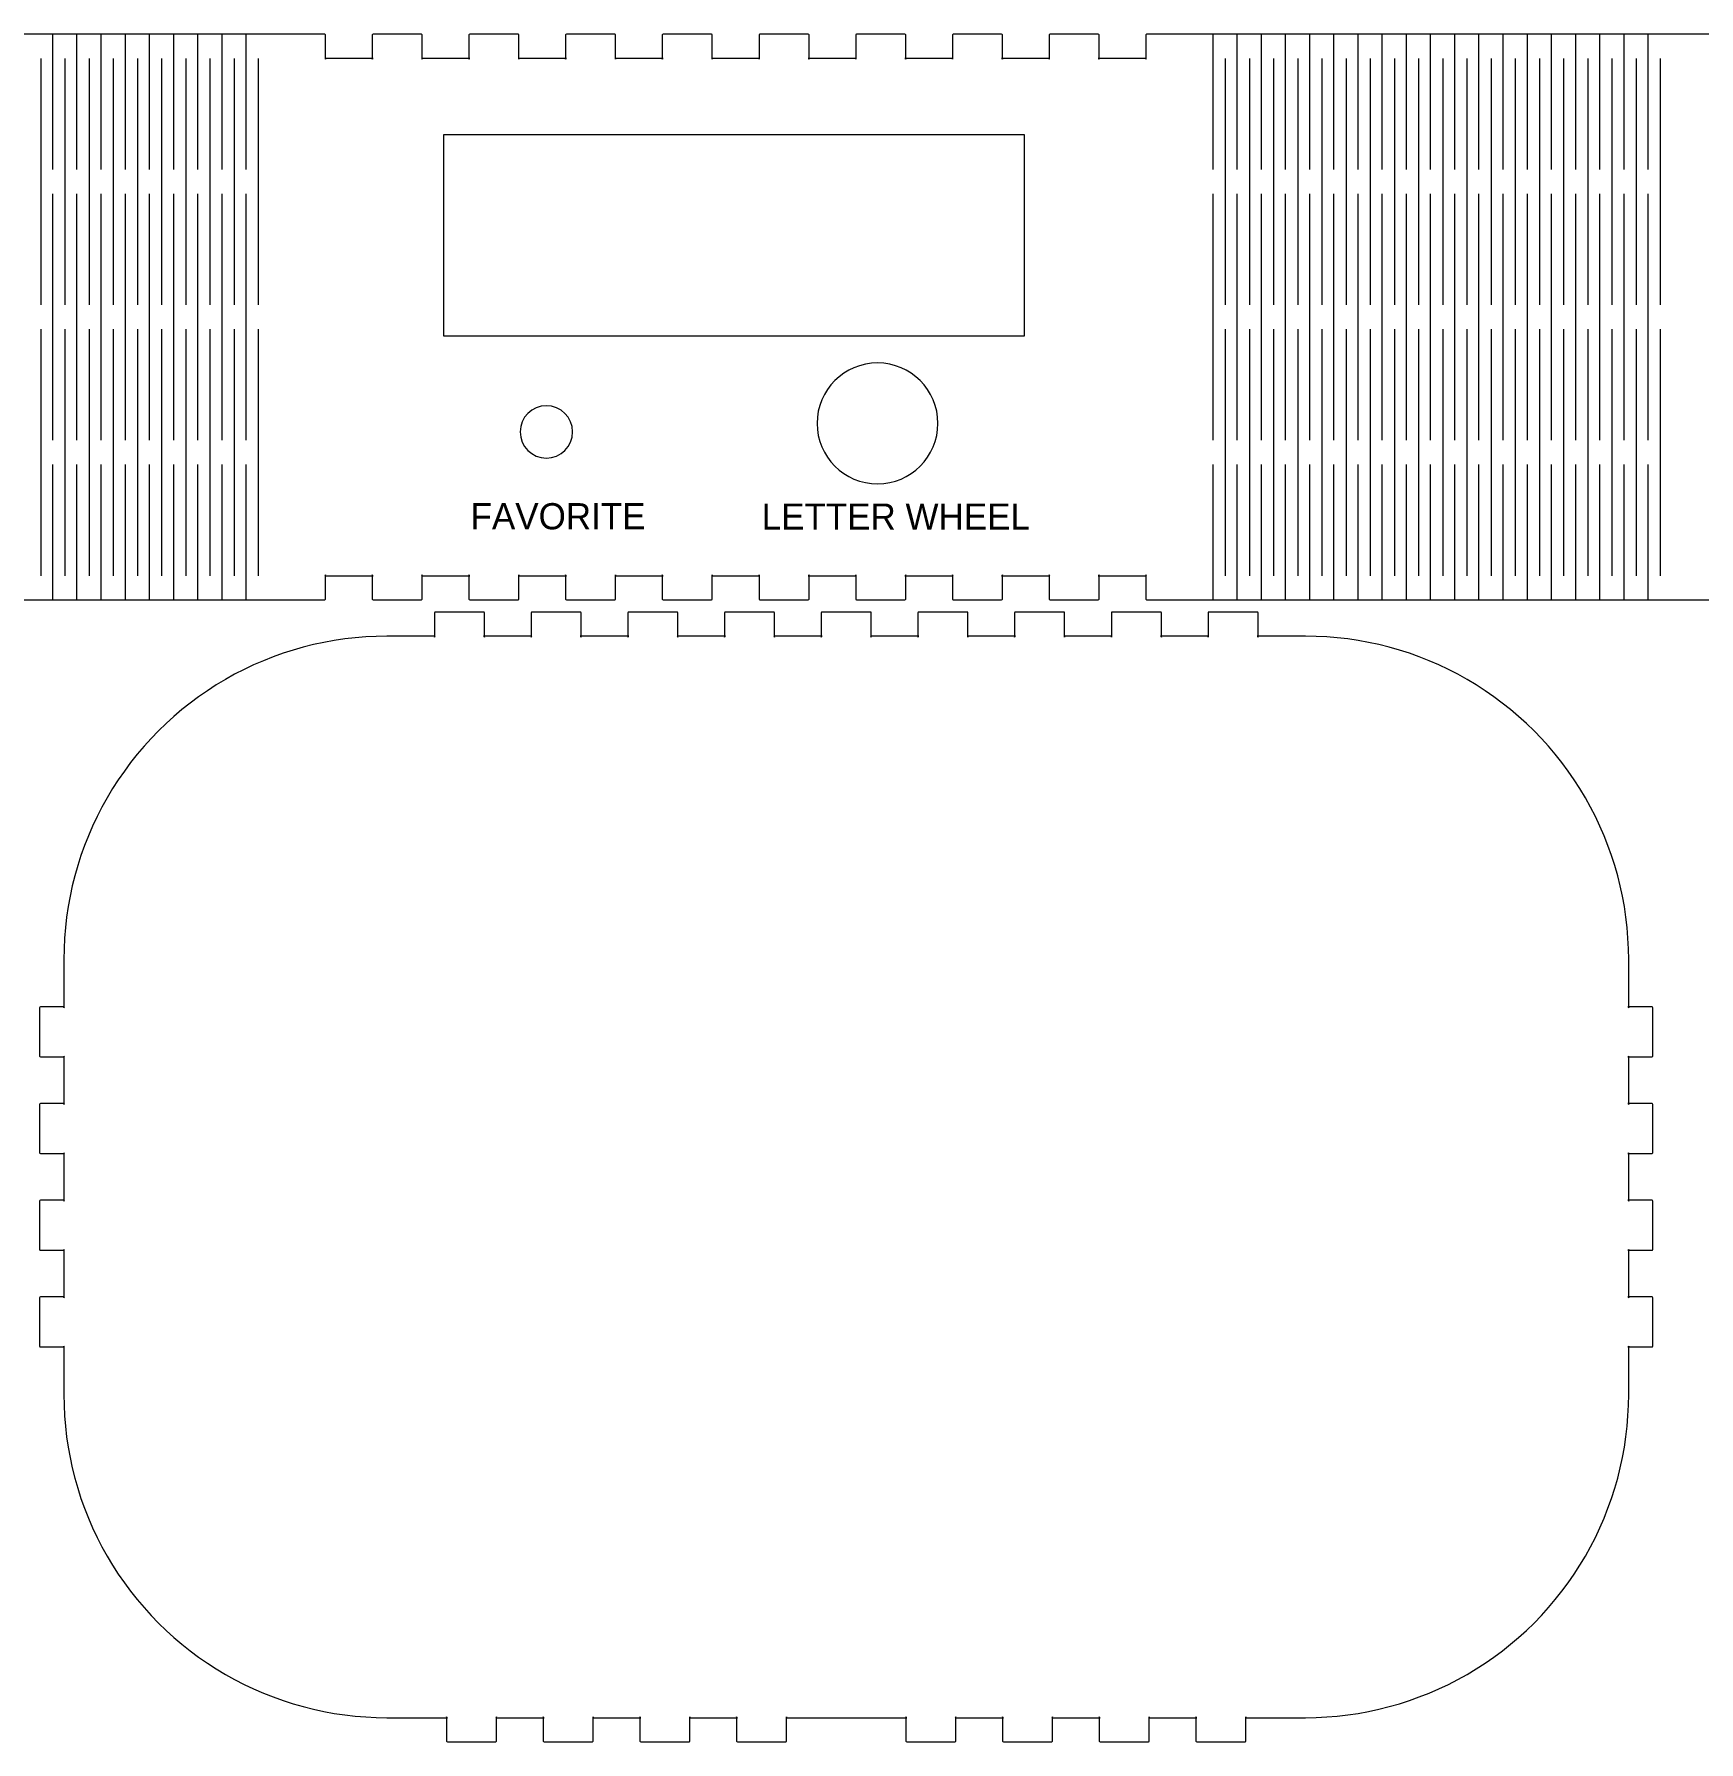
# Model space of a CAD drawing. Header units: inches. Extents: x 0.1 to 33.4, y -8.6 to -0.3.
# Drawn here: x 8 to 16.13, y -8.61 to -0.27 of the extents above; entities that cross this region are included whole.
import ezdxf

# ---------------------------------------------------------------- set-up
doc = ezdxf.new("R2010")
doc.units = ezdxf.units.IN
doc.header["$MEASUREMENT"] = 0
doc.layers.add('Layer 1', color=7, linetype='Continuous')

# ---------------------------------------------------------------- blocks, each defined once
blk = doc.blocks.new('block 14')
at = {"layer": 'Layer 1', "lineweight": 0}
blk.add_lwpolyline([(12.8376, -1.7429), (10.003, -1.7429), (10.003, -0.7586), (12.8376, -0.7586), (12.8376, -1.7429)], dxfattribs=at)
for points in [[(12.4168, -2.1695), (12.4168, -2.3326), (12.2846, -2.4648), (12.1215, -2.4648), (11.9584, -2.4648), (11.8262, -2.3326), (11.8262, -2.1695), (11.8262, -2.0064), (11.9584, -1.8742), (12.1215, -1.8742), (12.2846, -1.8742), (12.4168, -2.0064), (12.4168, -2.1695)], [(10.6315, -2.211), (10.6315, -2.2817), (10.5742, -2.339), (10.5036, -2.339), (10.4329, -2.339), (10.3756, -2.2817), (10.3756, -2.211), (10.3756, -2.1404), (10.4329, -2.0831), (10.5036, -2.0831), (10.5742, -2.0831), (10.6315, -2.1404), (10.6315, -2.211)]]:
    blk.add_open_spline(points, degree=3, knots=[0, 0, 0, 0, 1, 1, 1, 2, 2, 2, 3, 3, 3, 4, 4, 4, 4], dxfattribs=at)
at = {"layer": 'Layer 1', "color": 7, "true_color": 0xffffff, "char_height": 0.127833, "attachment_point": 7}
for s, insert in [('\\fMyriad Pro|b0|i0|c0|p34;\\W1;FAVORITE', (10.1332, -2.6887)), ('\\fMyriad Pro|b0|i0|c0|p34;\\W1;LETTER WHEEL', (11.5554, -2.6887))]:
    blk.add_mtext(s, dxfattribs=dict(at, insert=insert))
blk = doc.blocks.new('block 13')
at = {"layer": 'Layer 1', "lineweight": 0}
for points in [[(9.1844, -0.268), (6.8226, -0.268)], [(8.0922, -0.9294), (8.0922, -0.268)], [(8.2103, -0.9294), (8.2103, -0.268)], [(8.3284, -0.9294), (8.3284, -0.268)], [(8.4465, -0.9294), (8.4465, -0.268)], [(8.5646, -0.9294), (8.5646, -0.268)], [(8.6827, -0.9294), (8.6827, -0.268)], [(8.8008, -0.9294), (8.8008, -0.268)], [(8.9189, -0.9294), (8.9189, -0.268)], [(9.037, -0.9294), (9.037, -0.268)], [(9.4206, -0.268), (9.1844, -0.268)], [(9.893, -0.268), (9.6568, -0.268)], [(10.3655, -0.268), (10.1293, -0.268)], [(10.8379, -0.268), (10.6017, -0.268)], [(11.3104, -0.268), (11.0741, -0.268)], [(11.7828, -0.268), (11.5466, -0.268)], [(12.2552, -0.268), (12.019, -0.268)], [(12.7277, -0.268), (12.4915, -0.268)], [(13.2001, -0.268), (12.9639, -0.268)], [(13.6726, -0.268), (13.4363, -0.268)], [(16.0343, -0.268), (13.6726, -0.268)], [(13.761, -0.9294), (13.761, -0.268)], [(13.8791, -0.9294), (13.8791, -0.268)], [(13.9972, -0.9294), (13.9972, -0.268)], [(14.1153, -0.9294), (14.1153, -0.268)], [(14.2334, -0.9294), (14.2334, -0.268)], [(14.3515, -0.9294), (14.3515, -0.268)], [(14.4697, -0.9294), (14.4697, -0.268)], [(14.5878, -0.9294), (14.5878, -0.268)], [(14.7059, -0.9294), (14.7059, -0.268)], [(14.824, -0.9294), (14.824, -0.268)], [(14.9421, -0.9294), (14.9421, -0.268)], [(15.0602, -0.9294), (15.0602, -0.268)], [(15.1783, -0.9294), (15.1783, -0.268)], [(15.2964, -0.9294), (15.2964, -0.268)], [(15.4145, -0.9294), (15.4145, -0.268)], [(15.5326, -0.9294), (15.5326, -0.268)], [(15.6508, -0.9294), (15.6508, -0.268)], [(15.7689, -0.9294), (15.7689, -0.268)], [(15.887, -0.9294), (15.887, -0.268)], [(16.2705, -0.268), (16.0343, -0.268)], [(8.0331, -0.3861), (8.0331, -1.5907)], [(8.1512, -0.3861), (8.1512, -1.5907)], [(8.2693, -0.3861), (8.2693, -1.5907)], [(8.3874, -0.3861), (8.3874, -1.5907)], [(8.5056, -0.3861), (8.5056, -1.5907)], [(8.6237, -0.3861), (8.6237, -1.5907)], [(8.7418, -0.3861), (8.7418, -1.5907)], [(8.8599, -0.3861), (8.8599, -1.5907)], [(8.978, -0.3861), (8.978, -1.5907)], [(9.0961, -0.3861), (9.0961, -1.5907)], [(13.82, -0.3861), (13.82, -1.5907)], [(13.9382, -0.3861), (13.9382, -1.5907)], [(14.0563, -0.3861), (14.0563, -1.5907)], [(14.1744, -0.3861), (14.1744, -1.5907)], [(14.2925, -0.3861), (14.2925, -1.5907)], [(14.4106, -0.3861), (14.4106, -1.5907)], [(14.5287, -0.3861), (14.5287, -1.5907)], [(14.6468, -0.3861), (14.6468, -1.5907)], [(14.7649, -0.3861), (14.7649, -1.5907)], [(14.883, -0.3861), (14.883, -1.5907)], [(15.0012, -0.3861), (15.0012, -1.5907)], [(15.1193, -0.3861), (15.1193, -1.5907)], [(15.2374, -0.3861), (15.2374, -1.5907)], [(15.3555, -0.3861), (15.3555, -1.5907)], [(15.4736, -0.3861), (15.4736, -1.5907)], [(15.5917, -0.3861), (15.5917, -1.5907)], [(15.7098, -0.3861), (15.7098, -1.5907)], [(15.8279, -0.3861), (15.8279, -1.5907)], [(15.946, -0.3861), (15.946, -1.5907)], [(8.0922, -2.2521), (8.0922, -1.0475)], [(8.2103, -2.2521), (8.2103, -1.0475)], [(8.3284, -2.2521), (8.3284, -1.0475)], [(8.4465, -2.2521), (8.4465, -1.0475)], [(8.5646, -2.2521), (8.5646, -1.0475)], [(8.6827, -2.2521), (8.6827, -1.0475)], [(8.8008, -2.2521), (8.8008, -1.0475)], [(8.9189, -2.2521), (8.9189, -1.0475)], [(9.037, -2.2521), (9.037, -1.0475)], [(13.761, -2.2521), (13.761, -1.0475)], [(13.8791, -2.2521), (13.8791, -1.0475)], [(13.9972, -2.2521), (13.9972, -1.0475)], [(14.1153, -2.2521), (14.1153, -1.0475)], [(14.2334, -2.2521), (14.2334, -1.0475)], [(14.3515, -2.2521), (14.3515, -1.0475)], [(14.4697, -2.2521), (14.4697, -1.0475)], [(14.5878, -2.2521), (14.5878, -1.0475)], [(14.7059, -2.2521), (14.7059, -1.0475)], [(14.824, -2.2521), (14.824, -1.0475)], [(14.9421, -2.2521), (14.9421, -1.0475)], [(15.0602, -2.2521), (15.0602, -1.0475)], [(15.1783, -2.2521), (15.1783, -1.0475)], [(15.2964, -2.2521), (15.2964, -1.0475)], [(15.4145, -2.2521), (15.4145, -1.0475)], [(15.5326, -2.2521), (15.5326, -1.0475)], [(15.6508, -2.2521), (15.6508, -1.0475)], [(15.7689, -2.2521), (15.7689, -1.0475)], [(15.887, -2.2521), (15.887, -1.0475)], [(8.0331, -1.7088), (8.0331, -2.9136)], [(8.1512, -1.7088), (8.1512, -2.9136)], [(8.2693, -1.7088), (8.2693, -2.9136)], [(8.3874, -1.7088), (8.3874, -2.9136)], [(8.5056, -1.7088), (8.5056, -2.9136)], [(8.6237, -1.7088), (8.6237, -2.9136)], [(8.7418, -1.7088), (8.7418, -2.9136)], [(8.8599, -1.7088), (8.8599, -2.9136)], [(8.978, -1.7088), (8.978, -2.9136)], [(9.0961, -1.7088), (9.0961, -2.9136)], [(13.82, -1.7088), (13.82, -2.9136)], [(13.9382, -1.7088), (13.9382, -2.9136)], [(14.0563, -1.7088), (14.0563, -2.9136)], [(14.1744, -1.7088), (14.1744, -2.9136)], [(14.2925, -1.7088), (14.2925, -2.9136)], [(14.4106, -1.7088), (14.4106, -2.9136)], [(14.5287, -1.7088), (14.5287, -2.9136)], [(14.6468, -1.7088), (14.6468, -2.9136)], [(14.7649, -1.7088), (14.7649, -2.9136)], [(14.883, -1.7088), (14.883, -2.9136)], [(15.0012, -1.7088), (15.0012, -2.9136)], [(15.1193, -1.7088), (15.1193, -2.9136)], [(15.2374, -1.7088), (15.2374, -2.9136)], [(15.3555, -1.7088), (15.3555, -2.9136)], [(15.4736, -1.7088), (15.4736, -2.9136)], [(15.5917, -1.7088), (15.5917, -2.9136)], [(15.7098, -1.7088), (15.7098, -2.9136)], [(15.8279, -1.7088), (15.8279, -2.9136)], [(15.946, -1.7088), (15.946, -2.9136)], [(8.0922, -3.0317), (8.0922, -2.3703)], [(8.2103, -3.0317), (8.2103, -2.3703)], [(8.3284, -3.0317), (8.3284, -2.3703)], [(8.4465, -3.0317), (8.4465, -2.3703)], [(8.5646, -3.0317), (8.5646, -2.3703)], [(8.6827, -3.0317), (8.6827, -2.3703)], [(8.8008, -3.0317), (8.8008, -2.3703)], [(8.9189, -3.0317), (8.9189, -2.3703)], [(9.037, -3.0317), (9.037, -2.3703)], [(13.761, -3.0317), (13.761, -2.3703)], [(13.8791, -3.0317), (13.8791, -2.3703)], [(13.9972, -3.0317), (13.9972, -2.3703)], [(14.1153, -3.0317), (14.1153, -2.3703)], [(14.2334, -3.0317), (14.2334, -2.3703)], [(14.3515, -3.0317), (14.3515, -2.3703)], [(14.4697, -3.0317), (14.4697, -2.3703)], [(14.5878, -3.0317), (14.5878, -2.3703)], [(14.7059, -3.0317), (14.7059, -2.3703)], [(14.824, -3.0317), (14.824, -2.3703)], [(14.9421, -3.0317), (14.9421, -2.3703)], [(15.0602, -3.0317), (15.0602, -2.3703)], [(15.1783, -3.0317), (15.1783, -2.3703)], [(15.2964, -3.0317), (15.2964, -2.3703)], [(15.4145, -3.0317), (15.4145, -2.3703)], [(15.5326, -3.0317), (15.5326, -2.3703)], [(15.6508, -3.0317), (15.6508, -2.3703)], [(15.7689, -3.0317), (15.7689, -2.3703)], [(15.887, -3.0317), (15.887, -2.3703)], [(6.8226, -3.0317), (9.1844, -3.0317)], [(9.1844, -3.0317), (9.4206, -3.0317)], [(9.6568, -3.0317), (9.893, -3.0317)], [(10.1293, -3.0317), (10.3655, -3.0317)], [(10.6017, -3.0317), (10.8379, -3.0317)], [(11.0741, -3.0317), (11.3104, -3.0317)], [(11.5466, -3.0317), (11.7828, -3.0317)], [(12.019, -3.0317), (12.2552, -3.0317)], [(12.4915, -3.0317), (12.7277, -3.0317)], [(12.9639, -3.0317), (13.2001, -3.0317)], [(13.4363, -3.0317), (13.6726, -3.0317)], [(13.6726, -3.0317), (16.0343, -3.0317)], [(16.0343, -3.0317), (16.2705, -3.0317)], [(10.4333, -3.209), (10.1971, -3.209)], [(10.9057, -3.209), (10.6695, -3.209)], [(11.3782, -3.209), (11.142, -3.209)], [(11.8506, -3.209), (11.6144, -3.209)], [(12.3231, -3.209), (12.0868, -3.209)], [(12.7955, -3.209), (12.5593, -3.209)], [(13.2679, -3.209), (13.0317, -3.209)], [(13.7404, -3.209), (13.5042, -3.209)], [(14.2128, -3.209), (13.9766, -3.209)], [(8.146, -4.7877), (8.146, -5.0239)], [(8.146, -5.2601), (8.146, -5.4963)], [(15.7915, -5.4963), (15.7915, -5.2601)], [(8.146, -5.7325), (8.146, -5.9688)], [(15.7915, -5.9688), (15.7915, -5.7325)], [(8.146, -6.205), (8.146, -6.4412)], [(15.7915, -6.4412), (15.7915, -6.205)], [(15.7915, -6.9136), (15.7915, -6.6774)], [(9.7246, -8.4923), (10.0199, -8.4923)], [(10.2561, -8.4923), (10.4924, -8.4923)], [(10.7286, -8.4923), (10.9648, -8.4923)], [(11.201, -8.4923), (11.4372, -8.4923)], [(11.6735, -8.4923), (11.9687, -8.4923)], [(11.9687, -8.4923), (12.264, -8.4923)], [(12.5002, -8.4923), (12.7364, -8.4923)], [(12.9727, -8.4923), (13.2089, -8.4923)], [(13.4451, -8.4923), (13.6813, -8.4923)]]:
    blk.add_lwpolyline(points, dxfattribs=at)
for points, knots in [([(9.4246, -0.3901), (9.4246, -0.3901), (9.4246, -0.272), (9.4246, -0.272), (9.4246, -0.2698), (9.4229, -0.268), (9.4206, -0.268)], [0, 0, 0, 0, 1, 1, 1, 2, 2, 2, 2]), ([(9.6528, -0.272), (9.6528, -0.272), (9.6528, -0.3901), (9.6528, -0.3901), (9.6528, -0.3879), (9.6545, -0.3861), (9.6568, -0.3861)], [0, 0, 0, 0, 1, 1, 1, 2, 2, 2, 2]), ([(9.897, -0.3901), (9.897, -0.3901), (9.897, -0.272), (9.897, -0.272), (9.897, -0.2698), (9.8953, -0.268), (9.893, -0.268)], [0, 0, 0, 0, 1, 1, 1, 2, 2, 2, 2]), ([(10.1253, -0.272), (10.1253, -0.272), (10.1253, -0.3901), (10.1253, -0.3901), (10.1253, -0.3879), (10.127, -0.3861), (10.1293, -0.3861)], [0, 0, 0, 0, 1, 1, 1, 2, 2, 2, 2]), ([(10.3695, -0.3901), (10.3695, -0.3901), (10.3695, -0.272), (10.3695, -0.272), (10.3695, -0.2698), (10.3678, -0.268), (10.3655, -0.268)], [0, 0, 0, 0, 1, 1, 1, 2, 2, 2, 2]), ([(10.5977, -0.272), (10.5977, -0.272), (10.5977, -0.3901), (10.5977, -0.3901), (10.5977, -0.3879), (10.5994, -0.3861), (10.6017, -0.3861)], [0, 0, 0, 0, 1, 1, 1, 2, 2, 2, 2]), ([(10.8419, -0.3901), (10.8419, -0.3901), (10.8419, -0.272), (10.8419, -0.272), (10.8419, -0.2698), (10.8402, -0.268), (10.8379, -0.268)], [0, 0, 0, 0, 1, 1, 1, 2, 2, 2, 2]), ([(11.0701, -0.272), (11.0701, -0.272), (11.0701, -0.3901), (11.0701, -0.3901), (11.0701, -0.3879), (11.0718, -0.3861), (11.0741, -0.3861)], [0, 0, 0, 0, 1, 1, 1, 2, 2, 2, 2]), ([(11.3144, -0.3901), (11.3144, -0.3901), (11.3144, -0.272), (11.3144, -0.272), (11.3144, -0.2698), (11.3127, -0.268), (11.3104, -0.268)], [0, 0, 0, 0, 1, 1, 1, 2, 2, 2, 2]), ([(11.5426, -0.272), (11.5426, -0.272), (11.5426, -0.3901), (11.5426, -0.3901), (11.5426, -0.3879), (11.5443, -0.3861), (11.5466, -0.3861)], [0, 0, 0, 0, 1, 1, 1, 2, 2, 2, 2]), ([(11.7868, -0.3901), (11.7868, -0.3901), (11.7868, -0.272), (11.7868, -0.272), (11.7868, -0.2698), (11.7851, -0.268), (11.7828, -0.268)], [0, 0, 0, 0, 1, 1, 1, 2, 2, 2, 2]), ([(12.015, -0.272), (12.015, -0.272), (12.015, -0.3901), (12.015, -0.3901), (12.015, -0.3879), (12.0167, -0.3861), (12.019, -0.3861)], [0, 0, 0, 0, 1, 1, 1, 2, 2, 2, 2]), ([(12.2592, -0.3901), (12.2592, -0.3901), (12.2592, -0.272), (12.2592, -0.272), (12.2592, -0.2698), (12.2575, -0.268), (12.2552, -0.268)], [0, 0, 0, 0, 1, 1, 1, 2, 2, 2, 2]), ([(12.4875, -0.272), (12.4875, -0.272), (12.4875, -0.3901), (12.4875, -0.3901), (12.4875, -0.3879), (12.4892, -0.3861), (12.4915, -0.3861)], [0, 0, 0, 0, 1, 1, 1, 2, 2, 2, 2]), ([(12.7317, -0.3901), (12.7317, -0.3901), (12.7317, -0.272), (12.7317, -0.272), (12.7317, -0.2698), (12.73, -0.268), (12.7277, -0.268)], [0, 0, 0, 0, 1, 1, 1, 2, 2, 2, 2]), ([(12.9599, -0.272), (12.9599, -0.272), (12.9599, -0.3901), (12.9599, -0.3901), (12.9599, -0.3879), (12.9616, -0.3861), (12.9639, -0.3861)], [0, 0, 0, 0, 1, 1, 1, 2, 2, 2, 2]), ([(13.2041, -0.3901), (13.2041, -0.3901), (13.2041, -0.272), (13.2041, -0.272), (13.2041, -0.2698), (13.2024, -0.268), (13.2001, -0.268)], [0, 0, 0, 0, 1, 1, 1, 2, 2, 2, 2]), ([(13.4323, -0.272), (13.4323, -0.272), (13.4323, -0.3901), (13.4323, -0.3901), (13.4323, -0.3879), (13.434, -0.3861), (13.4363, -0.3861)], [0, 0, 0, 0, 1, 1, 1, 2, 2, 2, 2]), ([(9.6568, -0.3861), (9.6568, -0.3861), (9.4206, -0.3861), (9.4206, -0.3861), (9.4227, -0.3861), (9.4246, -0.3878), (9.4246, -0.3901)], [0, 0, 0, 0, 1, 1, 1, 2, 2, 2, 2]), ([(10.1293, -0.3861), (10.1293, -0.3861), (9.893, -0.3861), (9.893, -0.3861), (9.8952, -0.3861), (9.897, -0.3878), (9.897, -0.3901)], [0, 0, 0, 0, 1, 1, 1, 2, 2, 2, 2]), ([(10.6017, -0.3861), (10.6017, -0.3861), (10.3655, -0.3861), (10.3655, -0.3861), (10.3676, -0.3861), (10.3695, -0.3878), (10.3695, -0.3901)], [0, 0, 0, 0, 1, 1, 1, 2, 2, 2, 2]), ([(11.0741, -0.3861), (11.0741, -0.3861), (10.8379, -0.3861), (10.8379, -0.3861), (10.8401, -0.3861), (10.8419, -0.3878), (10.8419, -0.3901)], [0, 0, 0, 0, 1, 1, 1, 2, 2, 2, 2]), ([(11.5466, -0.3861), (11.5466, -0.3861), (11.3104, -0.3861), (11.3104, -0.3861), (11.3125, -0.3861), (11.3144, -0.3878), (11.3144, -0.3901)], [0, 0, 0, 0, 1, 1, 1, 2, 2, 2, 2]), ([(12.019, -0.3861), (12.019, -0.3861), (11.7828, -0.3861), (11.7828, -0.3861), (11.785, -0.3861), (11.7868, -0.3878), (11.7868, -0.3901)], [0, 0, 0, 0, 1, 1, 1, 2, 2, 2, 2]), ([(12.4915, -0.3861), (12.4915, -0.3861), (12.2552, -0.3861), (12.2552, -0.3861), (12.2574, -0.3861), (12.2592, -0.3878), (12.2592, -0.3901)], [0, 0, 0, 0, 1, 1, 1, 2, 2, 2, 2]), ([(12.9639, -0.3861), (12.9639, -0.3861), (12.7277, -0.3861), (12.7277, -0.3861), (12.7298, -0.3861), (12.7317, -0.3878), (12.7317, -0.3901)], [0, 0, 0, 0, 1, 1, 1, 2, 2, 2, 2]), ([(13.4363, -0.3861), (13.4363, -0.3861), (13.2001, -0.3861), (13.2001, -0.3861), (13.2023, -0.3861), (13.2041, -0.3878), (13.2041, -0.3901)], [0, 0, 0, 0, 1, 1, 1, 2, 2, 2, 2]), ([(9.4246, -3.0277), (9.4246, -3.0277), (9.4246, -2.9096), (9.4246, -2.9096), (9.4246, -2.9117), (9.4229, -2.9136), (9.4206, -2.9136)], [0, 0, 0, 0, 1, 1, 1, 2, 2, 2, 2]), ([(9.4206, -2.9136), (9.4206, -2.9136), (9.6568, -2.9136), (9.6568, -2.9136), (9.6547, -2.9136), (9.6528, -2.9119), (9.6528, -2.9096)], [0, 0, 0, 0, 1, 1, 1, 2, 2, 2, 2]), ([(9.6528, -2.9096), (9.6528, -2.9096), (9.6528, -3.0277), (9.6528, -3.0277), (9.6528, -3.0299), (9.6545, -3.0317), (9.6568, -3.0317)], [0, 0, 0, 0, 1, 1, 1, 2, 2, 2, 2]), ([(9.897, -3.0277), (9.897, -3.0277), (9.897, -2.9096), (9.897, -2.9096), (9.897, -2.9117), (9.8953, -2.9136), (9.893, -2.9136)], [0, 0, 0, 0, 1, 1, 1, 2, 2, 2, 2]), ([(9.893, -2.9136), (9.893, -2.9136), (10.1293, -2.9136), (10.1293, -2.9136), (10.1271, -2.9136), (10.1253, -2.9119), (10.1253, -2.9096)], [0, 0, 0, 0, 1, 1, 1, 2, 2, 2, 2]), ([(10.1253, -2.9096), (10.1253, -2.9096), (10.1253, -3.0277), (10.1253, -3.0277), (10.1253, -3.0299), (10.127, -3.0317), (10.1293, -3.0317)], [0, 0, 0, 0, 1, 1, 1, 2, 2, 2, 2]), ([(10.3695, -3.0277), (10.3695, -3.0277), (10.3695, -2.9096), (10.3695, -2.9096), (10.3695, -2.9117), (10.3678, -2.9136), (10.3655, -2.9136)], [0, 0, 0, 0, 1, 1, 1, 2, 2, 2, 2]), ([(10.3655, -2.9136), (10.3655, -2.9136), (10.6017, -2.9136), (10.6017, -2.9136), (10.5995, -2.9136), (10.5977, -2.9119), (10.5977, -2.9096)], [0, 0, 0, 0, 1, 1, 1, 2, 2, 2, 2]), ([(10.5977, -2.9096), (10.5977, -2.9096), (10.5977, -3.0277), (10.5977, -3.0277), (10.5977, -3.0299), (10.5994, -3.0317), (10.6017, -3.0317)], [0, 0, 0, 0, 1, 1, 1, 2, 2, 2, 2]), ([(10.8419, -3.0277), (10.8419, -3.0277), (10.8419, -2.9096), (10.8419, -2.9096), (10.8419, -2.9117), (10.8402, -2.9136), (10.8379, -2.9136)], [0, 0, 0, 0, 1, 1, 1, 2, 2, 2, 2]), ([(10.8379, -2.9136), (10.8379, -2.9136), (11.0741, -2.9136), (11.0741, -2.9136), (11.072, -2.9136), (11.0701, -2.9119), (11.0701, -2.9096)], [0, 0, 0, 0, 1, 1, 1, 2, 2, 2, 2]), ([(11.0701, -2.9096), (11.0701, -2.9096), (11.0701, -3.0277), (11.0701, -3.0277), (11.0701, -3.0299), (11.0718, -3.0317), (11.0741, -3.0317)], [0, 0, 0, 0, 1, 1, 1, 2, 2, 2, 2]), ([(11.3144, -3.0277), (11.3144, -3.0277), (11.3144, -2.9096), (11.3144, -2.9096), (11.3144, -2.9117), (11.3127, -2.9136), (11.3104, -2.9136)], [0, 0, 0, 0, 1, 1, 1, 2, 2, 2, 2]), ([(11.3104, -2.9136), (11.3104, -2.9136), (11.5466, -2.9136), (11.5466, -2.9136), (11.5444, -2.9136), (11.5426, -2.9119), (11.5426, -2.9096)], [0, 0, 0, 0, 1, 1, 1, 2, 2, 2, 2]), ([(11.5426, -2.9096), (11.5426, -2.9096), (11.5426, -3.0277), (11.5426, -3.0277), (11.5426, -3.0299), (11.5443, -3.0317), (11.5466, -3.0317)], [0, 0, 0, 0, 1, 1, 1, 2, 2, 2, 2]), ([(11.7868, -3.0277), (11.7868, -3.0277), (11.7868, -2.9096), (11.7868, -2.9096), (11.7868, -2.9117), (11.7851, -2.9136), (11.7828, -2.9136)], [0, 0, 0, 0, 1, 1, 1, 2, 2, 2, 2]), ([(11.7828, -2.9136), (11.7828, -2.9136), (12.019, -2.9136), (12.019, -2.9136), (12.0169, -2.9136), (12.015, -2.9119), (12.015, -2.9096)], [0, 0, 0, 0, 1, 1, 1, 2, 2, 2, 2]), ([(12.015, -2.9096), (12.015, -2.9096), (12.015, -3.0277), (12.015, -3.0277), (12.015, -3.0299), (12.0167, -3.0317), (12.019, -3.0317)], [0, 0, 0, 0, 1, 1, 1, 2, 2, 2, 2]), ([(12.2592, -3.0277), (12.2592, -3.0277), (12.2592, -2.9096), (12.2592, -2.9096), (12.2592, -2.9117), (12.2575, -2.9136), (12.2552, -2.9136)], [0, 0, 0, 0, 1, 1, 1, 2, 2, 2, 2]), ([(12.2552, -2.9136), (12.2552, -2.9136), (12.4915, -2.9136), (12.4915, -2.9136), (12.4893, -2.9136), (12.4875, -2.9119), (12.4875, -2.9096)], [0, 0, 0, 0, 1, 1, 1, 2, 2, 2, 2]), ([(12.4875, -2.9096), (12.4875, -2.9096), (12.4875, -3.0277), (12.4875, -3.0277), (12.4875, -3.0299), (12.4892, -3.0317), (12.4915, -3.0317)], [0, 0, 0, 0, 1, 1, 1, 2, 2, 2, 2]), ([(12.7317, -3.0277), (12.7317, -3.0277), (12.7317, -2.9096), (12.7317, -2.9096), (12.7317, -2.9117), (12.73, -2.9136), (12.7277, -2.9136)], [0, 0, 0, 0, 1, 1, 1, 2, 2, 2, 2]), ([(12.7277, -2.9136), (12.7277, -2.9136), (12.9639, -2.9136), (12.9639, -2.9136), (12.9618, -2.9136), (12.9599, -2.9119), (12.9599, -2.9096)], [0, 0, 0, 0, 1, 1, 1, 2, 2, 2, 2]), ([(12.9599, -2.9096), (12.9599, -2.9096), (12.9599, -3.0277), (12.9599, -3.0277), (12.9599, -3.0299), (12.9616, -3.0317), (12.9639, -3.0317)], [0, 0, 0, 0, 1, 1, 1, 2, 2, 2, 2]), ([(13.2041, -3.0277), (13.2041, -3.0277), (13.2041, -2.9096), (13.2041, -2.9096), (13.2041, -2.9117), (13.2024, -2.9136), (13.2001, -2.9136)], [0, 0, 0, 0, 1, 1, 1, 2, 2, 2, 2]), ([(13.2001, -2.9136), (13.2001, -2.9136), (13.4363, -2.9136), (13.4363, -2.9136), (13.4342, -2.9136), (13.4323, -2.9119), (13.4323, -2.9096)], [0, 0, 0, 0, 1, 1, 1, 2, 2, 2, 2]), ([(13.4323, -2.9096), (13.4323, -2.9096), (13.4323, -3.0277), (13.4323, -3.0277), (13.4323, -3.0299), (13.434, -3.0317), (13.4363, -3.0317)], [0, 0, 0, 0, 1, 1, 1, 2, 2, 2, 2]), ([(10.1971, -3.0909), (10.1971, -3.0909), (9.9609, -3.0909), (9.9609, -3.0909), (9.9587, -3.0909), (9.9569, -3.0926), (9.9569, -3.0949)], [0, 0, 0, 0, 1, 1, 1, 2, 2, 2, 2]), ([(9.9569, -3.0949), (9.9569, -3.0949), (9.9569, -3.213), (9.9569, -3.213), (9.9569, -3.2109), (9.9586, -3.209), (9.9609, -3.209)], [0, 0, 0, 0, 1, 1, 1, 2, 2, 2, 2]), ([(10.2011, -3.213), (10.2011, -3.213), (10.2011, -3.0949), (10.2011, -3.0949), (10.2011, -3.0927), (10.1994, -3.0909), (10.1971, -3.0909)], [0, 0, 0, 0, 1, 1, 1, 2, 2, 2, 2]), ([(10.6695, -3.0909), (10.6695, -3.0909), (10.4333, -3.0909), (10.4333, -3.0909), (10.4311, -3.0909), (10.4293, -3.0926), (10.4293, -3.0949)], [0, 0, 0, 0, 1, 1, 1, 2, 2, 2, 2]), ([(10.4293, -3.0949), (10.4293, -3.0949), (10.4293, -3.213), (10.4293, -3.213), (10.4293, -3.2109), (10.431, -3.209), (10.4333, -3.209)], [0, 0, 0, 0, 1, 1, 1, 2, 2, 2, 2]), ([(10.6735, -3.213), (10.6735, -3.213), (10.6735, -3.0949), (10.6735, -3.0949), (10.6735, -3.0927), (10.6718, -3.0909), (10.6695, -3.0909)], [0, 0, 0, 0, 1, 1, 1, 2, 2, 2, 2]), ([(11.142, -3.0909), (11.142, -3.0909), (10.9057, -3.0909), (10.9057, -3.0909), (10.9036, -3.0909), (10.9017, -3.0926), (10.9017, -3.0949)], [0, 0, 0, 0, 1, 1, 1, 2, 2, 2, 2]), ([(10.9017, -3.0949), (10.9017, -3.0949), (10.9017, -3.213), (10.9017, -3.213), (10.9017, -3.2109), (10.9034, -3.209), (10.9057, -3.209)], [0, 0, 0, 0, 1, 1, 1, 2, 2, 2, 2]), ([(11.146, -3.213), (11.146, -3.213), (11.146, -3.0949), (11.146, -3.0949), (11.146, -3.0927), (11.1443, -3.0909), (11.142, -3.0909)], [0, 0, 0, 0, 1, 1, 1, 2, 2, 2, 2]), ([(11.6144, -3.0909), (11.6144, -3.0909), (11.3782, -3.0909), (11.3782, -3.0909), (11.376, -3.0909), (11.3742, -3.0926), (11.3742, -3.0949)], [0, 0, 0, 0, 1, 1, 1, 2, 2, 2, 2]), ([(11.3742, -3.0949), (11.3742, -3.0949), (11.3742, -3.213), (11.3742, -3.213), (11.3742, -3.2109), (11.3759, -3.209), (11.3782, -3.209)], [0, 0, 0, 0, 1, 1, 1, 2, 2, 2, 2]), ([(11.6184, -3.213), (11.6184, -3.213), (11.6184, -3.0949), (11.6184, -3.0949), (11.6184, -3.0927), (11.6167, -3.0909), (11.6144, -3.0909)], [0, 0, 0, 0, 1, 1, 1, 2, 2, 2, 2]), ([(12.0868, -3.0909), (12.0868, -3.0909), (11.8506, -3.0909), (11.8506, -3.0909), (11.8485, -3.0909), (11.8466, -3.0926), (11.8466, -3.0949)], [0, 0, 0, 0, 1, 1, 1, 2, 2, 2, 2]), ([(11.8466, -3.0949), (11.8466, -3.0949), (11.8466, -3.213), (11.8466, -3.213), (11.8466, -3.2109), (11.8483, -3.209), (11.8506, -3.209)], [0, 0, 0, 0, 1, 1, 1, 2, 2, 2, 2]), ([(12.0908, -3.213), (12.0908, -3.213), (12.0908, -3.0949), (12.0908, -3.0949), (12.0908, -3.0927), (12.0891, -3.0909), (12.0868, -3.0909)], [0, 0, 0, 0, 1, 1, 1, 2, 2, 2, 2]), ([(12.5593, -3.0909), (12.5593, -3.0909), (12.3231, -3.0909), (12.3231, -3.0909), (12.3209, -3.0909), (12.3191, -3.0926), (12.3191, -3.0949)], [0, 0, 0, 0, 1, 1, 1, 2, 2, 2, 2]), ([(12.3191, -3.0949), (12.3191, -3.0949), (12.3191, -3.213), (12.3191, -3.213), (12.3191, -3.2109), (12.3208, -3.209), (12.3231, -3.209)], [0, 0, 0, 0, 1, 1, 1, 2, 2, 2, 2]), ([(12.5633, -3.213), (12.5633, -3.213), (12.5633, -3.0949), (12.5633, -3.0949), (12.5633, -3.0927), (12.5616, -3.0909), (12.5593, -3.0909)], [0, 0, 0, 0, 1, 1, 1, 2, 2, 2, 2]), ([(13.0317, -3.0909), (13.0317, -3.0909), (12.7955, -3.0909), (12.7955, -3.0909), (12.7934, -3.0909), (12.7915, -3.0926), (12.7915, -3.0949)], [0, 0, 0, 0, 1, 1, 1, 2, 2, 2, 2]), ([(12.7915, -3.0949), (12.7915, -3.0949), (12.7915, -3.213), (12.7915, -3.213), (12.7915, -3.2109), (12.7932, -3.209), (12.7955, -3.209)], [0, 0, 0, 0, 1, 1, 1, 2, 2, 2, 2]), ([(13.0357, -3.213), (13.0357, -3.213), (13.0357, -3.0949), (13.0357, -3.0949), (13.0357, -3.0927), (13.034, -3.0909), (13.0317, -3.0909)], [0, 0, 0, 0, 1, 1, 1, 2, 2, 2, 2]), ([(13.5042, -3.0909), (13.5042, -3.0909), (13.2679, -3.0909), (13.2679, -3.0909), (13.2658, -3.0909), (13.2639, -3.0926), (13.2639, -3.0949)], [0, 0, 0, 0, 1, 1, 1, 2, 2, 2, 2]), ([(13.2639, -3.0949), (13.2639, -3.0949), (13.2639, -3.213), (13.2639, -3.213), (13.2639, -3.2109), (13.2656, -3.209), (13.2679, -3.209)], [0, 0, 0, 0, 1, 1, 1, 2, 2, 2, 2]), ([(13.5082, -3.213), (13.5082, -3.213), (13.5082, -3.0949), (13.5082, -3.0949), (13.5082, -3.0927), (13.5065, -3.0909), (13.5042, -3.0909)], [0, 0, 0, 0, 1, 1, 1, 2, 2, 2, 2]), ([(13.9766, -3.0909), (13.9766, -3.0909), (13.7404, -3.0909), (13.7404, -3.0909), (13.7382, -3.0909), (13.7364, -3.0926), (13.7364, -3.0949)], [0, 0, 0, 0, 1, 1, 1, 2, 2, 2, 2]), ([(13.7364, -3.0949), (13.7364, -3.0949), (13.7364, -3.213), (13.7364, -3.213), (13.7364, -3.2109), (13.7381, -3.209), (13.7404, -3.209)], [0, 0, 0, 0, 1, 1, 1, 2, 2, 2, 2]), ([(13.9806, -3.213), (13.9806, -3.213), (13.9806, -3.0949), (13.9806, -3.0949), (13.9806, -3.0927), (13.9789, -3.0909), (13.9766, -3.0909)], [0, 0, 0, 0, 1, 1, 1, 2, 2, 2, 2]), ([(9.9609, -3.209), (9.9609, -3.209), (9.7246, -3.209), (9.7246, -3.209), (9.4475, -3.209), (9.1753, -3.2819), (8.9352, -3.4205), (8.6952, -3.559), (8.496, -3.7583), (8.3575, -3.9983), (8.2189, -4.2383), (8.146, -4.5105), (8.146, -4.7877)], [0, 0, 0, 0, 1, 1, 1, 2, 2, 2, 3, 3, 3, 4, 4, 4, 4]), ([(15.7915, -5.0239), (15.7915, -5.0239), (15.7915, -4.7877), (15.7915, -4.7877), (15.7915, -4.5105), (15.7186, -4.2383), (15.58, -3.9983), (15.4415, -3.7582), (15.2421, -3.559), (15.0022, -3.4205), (14.7622, -3.2819), (14.49, -3.209), (14.2128, -3.209)], [0, 0, 0, 0, 1, 1, 1, 2, 2, 2, 3, 3, 3, 4, 4, 4, 4]), ([(8.15, -5.0199), (8.15, -5.0199), (8.0319, -5.0199), (8.0319, -5.0199), (8.0297, -5.0199), (8.0279, -5.0216), (8.0279, -5.0239)], [0, 0, 0, 0, 1, 1, 1, 2, 2, 2, 2]), ([(8.0279, -5.0239), (8.0279, -5.0239), (8.0279, -5.2601), (8.0279, -5.2601), (8.0279, -5.2623), (8.0296, -5.2641), (8.0319, -5.2641)], [0, 0, 0, 0, 1, 1, 1, 2, 2, 2, 2]), ([(15.9056, -5.0199), (15.9056, -5.0199), (15.7875, -5.0199), (15.7875, -5.0199), (15.7896, -5.0199), (15.7915, -5.0216), (15.7915, -5.0239)], [0, 0, 0, 0, 1, 1, 1, 2, 2, 2, 2]), ([(15.9096, -5.2601), (15.9096, -5.2601), (15.9096, -5.0239), (15.9096, -5.0239), (15.9096, -5.0217), (15.9079, -5.0199), (15.9056, -5.0199)], [0, 0, 0, 0, 1, 1, 1, 2, 2, 2, 2]), ([(8.0319, -5.2641), (8.0319, -5.2641), (8.15, -5.2641), (8.15, -5.2641), (8.1478, -5.2641), (8.146, -5.2624), (8.146, -5.2601)], [0, 0, 0, 0, 1, 1, 1, 2, 2, 2, 2]), ([(15.7875, -5.2641), (15.7875, -5.2641), (15.9056, -5.2641), (15.9056, -5.2641), (15.9077, -5.2641), (15.9096, -5.2624), (15.9096, -5.2601)], [0, 0, 0, 0, 1, 1, 1, 2, 2, 2, 2]), ([(8.15, -5.4923), (8.15, -5.4923), (8.0319, -5.4923), (8.0319, -5.4923), (8.0297, -5.4923), (8.0279, -5.494), (8.0279, -5.4963)], [0, 0, 0, 0, 1, 1, 1, 2, 2, 2, 2]), ([(8.0279, -5.4963), (8.0279, -5.4963), (8.0279, -5.7325), (8.0279, -5.7325), (8.0279, -5.7347), (8.0296, -5.7365), (8.0319, -5.7365)], [0, 0, 0, 0, 1, 1, 1, 2, 2, 2, 2]), ([(15.9056, -5.4923), (15.9056, -5.4923), (15.7875, -5.4923), (15.7875, -5.4923), (15.7896, -5.4923), (15.7915, -5.494), (15.7915, -5.4963)], [0, 0, 0, 0, 1, 1, 1, 2, 2, 2, 2]), ([(15.9096, -5.7325), (15.9096, -5.7325), (15.9096, -5.4963), (15.9096, -5.4963), (15.9096, -5.4942), (15.9079, -5.4923), (15.9056, -5.4923)], [0, 0, 0, 0, 1, 1, 1, 2, 2, 2, 2]), ([(8.0319, -5.7365), (8.0319, -5.7365), (8.15, -5.7365), (8.15, -5.7365), (8.1478, -5.7365), (8.146, -5.7348), (8.146, -5.7325)], [0, 0, 0, 0, 1, 1, 1, 2, 2, 2, 2]), ([(15.7875, -5.7365), (15.7875, -5.7365), (15.9056, -5.7365), (15.9056, -5.7365), (15.9077, -5.7365), (15.9096, -5.7348), (15.9096, -5.7325)], [0, 0, 0, 0, 1, 1, 1, 2, 2, 2, 2]), ([(8.15, -5.9648), (8.15, -5.9648), (8.0319, -5.9648), (8.0319, -5.9648), (8.0297, -5.9648), (8.0279, -5.9665), (8.0279, -5.9688)], [0, 0, 0, 0, 1, 1, 1, 2, 2, 2, 2]), ([(8.0279, -5.9688), (8.0279, -5.9688), (8.0279, -6.205), (8.0279, -6.205), (8.0279, -6.2071), (8.0296, -6.209), (8.0319, -6.209)], [0, 0, 0, 0, 1, 1, 1, 2, 2, 2, 2]), ([(15.9056, -5.9648), (15.9056, -5.9648), (15.7875, -5.9648), (15.7875, -5.9648), (15.7896, -5.9648), (15.7915, -5.9665), (15.7915, -5.9688)], [0, 0, 0, 0, 1, 1, 1, 2, 2, 2, 2]), ([(15.9096, -6.205), (15.9096, -6.205), (15.9096, -5.9688), (15.9096, -5.9688), (15.9096, -5.9666), (15.9079, -5.9648), (15.9056, -5.9648)], [0, 0, 0, 0, 1, 1, 1, 2, 2, 2, 2]), ([(8.0319, -6.209), (8.0319, -6.209), (8.15, -6.209), (8.15, -6.209), (8.1478, -6.209), (8.146, -6.2073), (8.146, -6.205)], [0, 0, 0, 0, 1, 1, 1, 2, 2, 2, 2]), ([(15.7875, -6.209), (15.7875, -6.209), (15.9056, -6.209), (15.9056, -6.209), (15.9077, -6.209), (15.9096, -6.2073), (15.9096, -6.205)], [0, 0, 0, 0, 1, 1, 1, 2, 2, 2, 2]), ([(8.15, -6.4372), (8.15, -6.4372), (8.0319, -6.4372), (8.0319, -6.4372), (8.0297, -6.4372), (8.0279, -6.4389), (8.0279, -6.4412)], [0, 0, 0, 0, 1, 1, 1, 2, 2, 2, 2]), ([(8.0279, -6.4412), (8.0279, -6.4412), (8.0279, -6.6774), (8.0279, -6.6774), (8.0279, -6.6796), (8.0296, -6.6814), (8.0319, -6.6814)], [0, 0, 0, 0, 1, 1, 1, 2, 2, 2, 2]), ([(15.9056, -6.4372), (15.9056, -6.4372), (15.7875, -6.4372), (15.7875, -6.4372), (15.7896, -6.4372), (15.7915, -6.4389), (15.7915, -6.4412)], [0, 0, 0, 0, 1, 1, 1, 2, 2, 2, 2]), ([(15.9096, -6.6774), (15.9096, -6.6774), (15.9096, -6.4412), (15.9096, -6.4412), (15.9096, -6.4391), (15.9079, -6.4372), (15.9056, -6.4372)], [0, 0, 0, 0, 1, 1, 1, 2, 2, 2, 2]), ([(8.0319, -6.6814), (8.0319, -6.6814), (8.15, -6.6814), (8.15, -6.6814), (8.1478, -6.6814), (8.146, -6.6797), (8.146, -6.6774)], [0, 0, 0, 0, 1, 1, 1, 2, 2, 2, 2]), ([(8.146, -6.6774), (8.146, -6.6774), (8.146, -6.9136), (8.146, -6.9136), (8.146, -7.1908), (8.2189, -7.463), (8.3575, -7.703), (8.496, -7.9431), (8.6953, -8.1423), (8.9352, -8.2808), (9.1753, -8.4194), (9.4475, -8.4923), (9.7246, -8.4923)], [0, 0, 0, 0, 1, 1, 1, 2, 2, 2, 3, 3, 3, 4, 4, 4, 4]), ([(15.7875, -6.6814), (15.7875, -6.6814), (15.9056, -6.6814), (15.9056, -6.6814), (15.9077, -6.6814), (15.9096, -6.6797), (15.9096, -6.6774)], [0, 0, 0, 0, 1, 1, 1, 2, 2, 2, 2]), ([(13.9176, -8.4923), (13.9176, -8.4923), (14.2128, -8.4923), (14.2128, -8.4923), (14.49, -8.4923), (14.7622, -8.4194), (15.0022, -8.2808), (15.2423, -8.1423), (15.4415, -7.943), (15.58, -7.703), (15.7186, -7.463), (15.7915, -7.1908), (15.7915, -6.9136)], [0, 0, 0, 0, 1, 1, 1, 2, 2, 2, 3, 3, 3, 4, 4, 4, 4]), ([(10.0159, -8.4883), (10.0159, -8.4883), (10.0159, -8.6064), (10.0159, -8.6064), (10.0159, -8.6086), (10.0176, -8.6104), (10.0199, -8.6104)], [0, 0, 0, 0, 1, 1, 1, 2, 2, 2, 2]), ([(10.2601, -8.6064), (10.2601, -8.6064), (10.2601, -8.4883), (10.2601, -8.4883), (10.2601, -8.4904), (10.2584, -8.4923), (10.2561, -8.4923)], [0, 0, 0, 0, 1, 1, 1, 2, 2, 2, 2]), ([(10.4884, -8.4883), (10.4884, -8.4883), (10.4884, -8.6064), (10.4884, -8.6064), (10.4884, -8.6086), (10.49, -8.6104), (10.4924, -8.6104)], [0, 0, 0, 0, 1, 1, 1, 2, 2, 2, 2]), ([(10.7326, -8.6064), (10.7326, -8.6064), (10.7326, -8.4883), (10.7326, -8.4883), (10.7326, -8.4904), (10.7309, -8.4923), (10.7286, -8.4923)], [0, 0, 0, 0, 1, 1, 1, 2, 2, 2, 2]), ([(10.9608, -8.4883), (10.9608, -8.4883), (10.9608, -8.6064), (10.9608, -8.6064), (10.9608, -8.6086), (10.9625, -8.6104), (10.9648, -8.6104)], [0, 0, 0, 0, 1, 1, 1, 2, 2, 2, 2]), ([(11.205, -8.6064), (11.205, -8.6064), (11.205, -8.4883), (11.205, -8.4883), (11.205, -8.4904), (11.2033, -8.4923), (11.201, -8.4923)], [0, 0, 0, 0, 1, 1, 1, 2, 2, 2, 2]), ([(11.4332, -8.4883), (11.4332, -8.4883), (11.4332, -8.6064), (11.4332, -8.6064), (11.4332, -8.6086), (11.4349, -8.6104), (11.4372, -8.6104)], [0, 0, 0, 0, 1, 1, 1, 2, 2, 2, 2]), ([(11.6775, -8.6064), (11.6775, -8.6064), (11.6775, -8.4883), (11.6775, -8.4883), (11.6775, -8.4904), (11.6758, -8.4923), (11.6735, -8.4923)], [0, 0, 0, 0, 1, 1, 1, 2, 2, 2, 2]), ([(12.26, -8.4883), (12.26, -8.4883), (12.26, -8.6064), (12.26, -8.6064), (12.26, -8.6086), (12.2617, -8.6104), (12.264, -8.6104)], [0, 0, 0, 0, 1, 1, 1, 2, 2, 2, 2]), ([(12.5042, -8.6064), (12.5042, -8.6064), (12.5042, -8.4883), (12.5042, -8.4883), (12.5042, -8.4904), (12.5025, -8.4923), (12.5002, -8.4923)], [0, 0, 0, 0, 1, 1, 1, 2, 2, 2, 2]), ([(12.7325, -8.4883), (12.7325, -8.4883), (12.7325, -8.6064), (12.7325, -8.6064), (12.7325, -8.6086), (12.7341, -8.6104), (12.7364, -8.6104)], [0, 0, 0, 0, 1, 1, 1, 2, 2, 2, 2]), ([(12.9767, -8.6064), (12.9767, -8.6064), (12.9767, -8.4883), (12.9767, -8.4883), (12.9767, -8.4904), (12.975, -8.4923), (12.9727, -8.4923)], [0, 0, 0, 0, 1, 1, 1, 2, 2, 2, 2]), ([(13.2049, -8.4883), (13.2049, -8.4883), (13.2049, -8.6064), (13.2049, -8.6064), (13.2049, -8.6086), (13.2066, -8.6104), (13.2089, -8.6104)], [0, 0, 0, 0, 1, 1, 1, 2, 2, 2, 2]), ([(13.4491, -8.6064), (13.4491, -8.6064), (13.4491, -8.4883), (13.4491, -8.4883), (13.4491, -8.4904), (13.4474, -8.4923), (13.4451, -8.4923)], [0, 0, 0, 0, 1, 1, 1, 2, 2, 2, 2]), ([(13.6773, -8.4883), (13.6773, -8.4883), (13.6773, -8.6064), (13.6773, -8.6064), (13.6773, -8.6086), (13.679, -8.6104), (13.6813, -8.6104)], [0, 0, 0, 0, 1, 1, 1, 2, 2, 2, 2]), ([(13.9216, -8.6064), (13.9216, -8.6064), (13.9216, -8.4883), (13.9216, -8.4883), (13.9216, -8.4904), (13.9199, -8.4923), (13.9176, -8.4923)], [0, 0, 0, 0, 1, 1, 1, 2, 2, 2, 2]), ([(10.0199, -8.6104), (10.0199, -8.6104), (10.2561, -8.6104), (10.2561, -8.6104), (10.2583, -8.6104), (10.2601, -8.6087), (10.2601, -8.6064)], [0, 0, 0, 0, 1, 1, 1, 2, 2, 2, 2]), ([(10.4924, -8.6104), (10.4924, -8.6104), (10.7286, -8.6104), (10.7286, -8.6104), (10.7307, -8.6104), (10.7326, -8.6087), (10.7326, -8.6064)], [0, 0, 0, 0, 1, 1, 1, 2, 2, 2, 2]), ([(10.9648, -8.6104), (10.9648, -8.6104), (11.201, -8.6104), (11.201, -8.6104), (11.2032, -8.6104), (11.205, -8.6087), (11.205, -8.6064)], [0, 0, 0, 0, 1, 1, 1, 2, 2, 2, 2]), ([(11.4372, -8.6104), (11.4372, -8.6104), (11.6735, -8.6104), (11.6735, -8.6104), (11.6756, -8.6104), (11.6775, -8.6087), (11.6775, -8.6064)], [0, 0, 0, 0, 1, 1, 1, 2, 2, 2, 2]), ([(12.264, -8.6104), (12.264, -8.6104), (12.5002, -8.6104), (12.5002, -8.6104), (12.5024, -8.6104), (12.5042, -8.6087), (12.5042, -8.6064)], [0, 0, 0, 0, 1, 1, 1, 2, 2, 2, 2]), ([(12.7364, -8.6104), (12.7364, -8.6104), (12.9727, -8.6104), (12.9727, -8.6104), (12.9748, -8.6104), (12.9767, -8.6087), (12.9767, -8.6064)], [0, 0, 0, 0, 1, 1, 1, 2, 2, 2, 2]), ([(13.2089, -8.6104), (13.2089, -8.6104), (13.4451, -8.6104), (13.4451, -8.6104), (13.4473, -8.6104), (13.4491, -8.6087), (13.4491, -8.6064)], [0, 0, 0, 0, 1, 1, 1, 2, 2, 2, 2]), ([(13.6813, -8.6104), (13.6813, -8.6104), (13.9176, -8.6104), (13.9176, -8.6104), (13.9197, -8.6104), (13.9216, -8.6087), (13.9216, -8.6064)], [0, 0, 0, 0, 1, 1, 1, 2, 2, 2, 2])]:
    blk.add_open_spline(points, degree=3, knots=knots, dxfattribs=at)
for points in [[(9.6568, -0.268), (9.6547, -0.268), (9.6528, -0.2696), (9.6528, -0.272)], [(10.1293, -0.268), (10.1271, -0.268), (10.1253, -0.2696), (10.1253, -0.272)], [(10.6017, -0.268), (10.5995, -0.268), (10.5977, -0.2696), (10.5977, -0.272)], [(11.0741, -0.268), (11.072, -0.268), (11.0701, -0.2696), (11.0701, -0.272)], [(11.5466, -0.268), (11.5444, -0.268), (11.5426, -0.2696), (11.5426, -0.272)], [(12.019, -0.268), (12.0169, -0.268), (12.015, -0.2696), (12.015, -0.272)], [(12.4915, -0.268), (12.4893, -0.268), (12.4875, -0.2696), (12.4875, -0.272)], [(12.9639, -0.268), (12.9618, -0.268), (12.9599, -0.2696), (12.9599, -0.272)], [(13.4363, -0.268), (13.4342, -0.268), (13.4323, -0.2696), (13.4323, -0.272)], [(9.4206, -3.0317), (9.4227, -3.0317), (9.4246, -3.03), (9.4246, -3.0277)], [(9.893, -3.0317), (9.8952, -3.0317), (9.897, -3.03), (9.897, -3.0277)], [(10.3655, -3.0317), (10.3676, -3.0317), (10.3695, -3.03), (10.3695, -3.0277)], [(10.8379, -3.0317), (10.8401, -3.0317), (10.8419, -3.03), (10.8419, -3.0277)], [(11.3104, -3.0317), (11.3125, -3.0317), (11.3144, -3.03), (11.3144, -3.0277)], [(11.7828, -3.0317), (11.785, -3.0317), (11.7868, -3.03), (11.7868, -3.0277)], [(12.2552, -3.0317), (12.2574, -3.0317), (12.2592, -3.03), (12.2592, -3.0277)], [(12.7277, -3.0317), (12.7298, -3.0317), (12.7317, -3.03), (12.7317, -3.0277)], [(13.2001, -3.0317), (13.2023, -3.0317), (13.2041, -3.03), (13.2041, -3.0277)], [(10.1971, -3.209), (10.1992, -3.209), (10.2011, -3.2107), (10.2011, -3.213)], [(10.6695, -3.209), (10.6717, -3.209), (10.6735, -3.2107), (10.6735, -3.213)], [(11.142, -3.209), (11.1441, -3.209), (11.146, -3.2107), (11.146, -3.213)], [(11.6144, -3.209), (11.6166, -3.209), (11.6184, -3.2107), (11.6184, -3.213)], [(12.0868, -3.209), (12.089, -3.209), (12.0908, -3.2107), (12.0908, -3.213)], [(12.5593, -3.209), (12.5614, -3.209), (12.5633, -3.2107), (12.5633, -3.213)], [(13.0317, -3.209), (13.0339, -3.209), (13.0357, -3.2107), (13.0357, -3.213)], [(13.5042, -3.209), (13.5063, -3.209), (13.5082, -3.2107), (13.5082, -3.213)], [(13.9766, -3.209), (13.9788, -3.209), (13.9806, -3.2107), (13.9806, -3.213)], [(8.146, -5.0239), (8.146, -5.0217), (8.1477, -5.0199), (8.15, -5.0199)], [(15.7915, -5.2601), (15.7915, -5.2623), (15.7898, -5.2641), (15.7875, -5.2641)], [(8.146, -5.4963), (8.146, -5.4942), (8.1477, -5.4923), (8.15, -5.4923)], [(15.7915, -5.7325), (15.7915, -5.7347), (15.7898, -5.7365), (15.7875, -5.7365)], [(8.146, -5.9688), (8.146, -5.9666), (8.1477, -5.9648), (8.15, -5.9648)], [(15.7915, -6.205), (15.7915, -6.2071), (15.7898, -6.209), (15.7875, -6.209)], [(8.146, -6.4412), (8.146, -6.4391), (8.1477, -6.4372), (8.15, -6.4372)], [(15.7915, -6.6774), (15.7915, -6.6796), (15.7898, -6.6814), (15.7875, -6.6814)], [(10.0199, -8.4923), (10.0178, -8.4923), (10.0159, -8.4906), (10.0159, -8.4883)], [(10.4924, -8.4923), (10.4902, -8.4923), (10.4884, -8.4906), (10.4884, -8.4883)], [(10.9648, -8.4923), (10.9626, -8.4923), (10.9608, -8.4906), (10.9608, -8.4883)], [(11.4372, -8.4923), (11.4351, -8.4923), (11.4332, -8.4906), (11.4332, -8.4883)], [(12.264, -8.4923), (12.2619, -8.4923), (12.26, -8.4906), (12.26, -8.4883)], [(12.7364, -8.4923), (12.7343, -8.4923), (12.7325, -8.4906), (12.7325, -8.4883)], [(13.2089, -8.4923), (13.2067, -8.4923), (13.2049, -8.4906), (13.2049, -8.4883)], [(13.6813, -8.4923), (13.6792, -8.4923), (13.6773, -8.4906), (13.6773, -8.4883)]]:
    blk.add_open_spline(points, degree=3, dxfattribs=at)
at = {"layer": 'Layer 1'}
blk.add_blockref('block 14', (0, 0), dxfattribs=at)

msp = doc.modelspace()

# ---------------------------------------------------------------- block references
at = {"layer": 'Layer 1'}
msp.add_blockref('block 13', (0, 0), dxfattribs=at)

doc.saveas('drawing.dxf')
